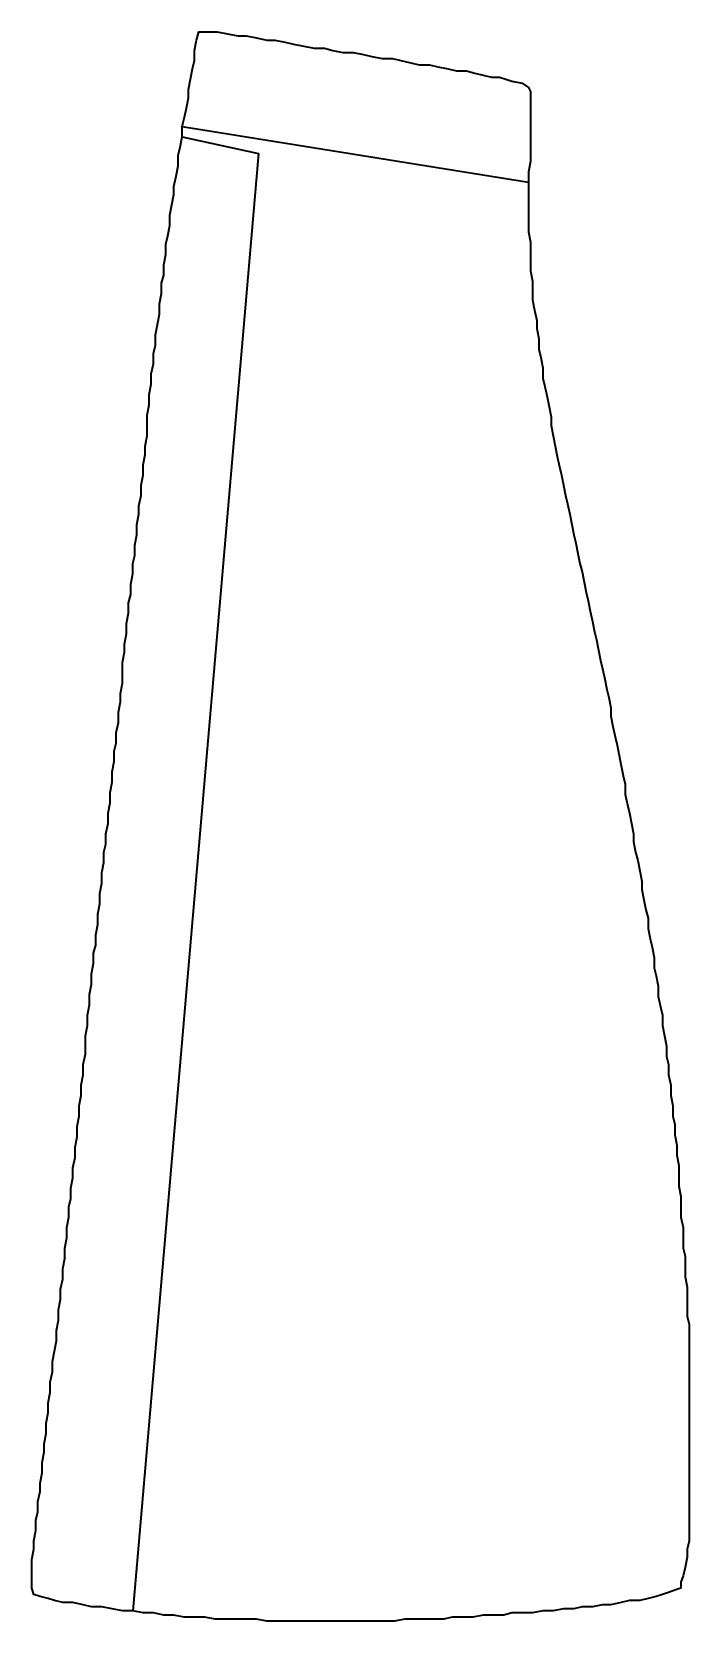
# Model space of a CAD drawing. Extents: x 0 to 319, y -771 to 0.
import ezdxf

# ---------------------------------------------------------------- set-up
doc = ezdxf.new("R2010")
doc.units = 0
doc.linetypes.add('Solid', pattern=[0])
doc.layers.add('zone_0_q3', color=7, linetype='Continuous')
doc.layers.add('zone_1_q2', color=7, linetype='Continuous')

msp = doc.modelspace()

# ---------------------------------------------------------------- linework, layer by layer
at = {"color": 40, "linetype": 'Solid', "lineweight": 35}
msp.add_lwpolyline([(86, 0), (90, 0), (95, -1), (100, -2), (104, -2), (109, -3), (114, -4), (118, -4), (123, -5), (127, -6), (132, -7), (137, -8), (142, -8), (146, -9), (151, -10), (156, -10), (161, -11), (165, -12), (170, -13), (175, -13), (179, -14), (184, -15), (188, -16), (193, -16), (197, -17), (202, -18), (206, -19), (211, -19), (215, -20), (219, -21), (223, -22), (227, -22), (230, -23), (233, -24), (238, -25), (241, -27), (242, -29), (242, -32), (242, -36), (242, -40), (242, -44), (242, -48), (242, -53), (242, -58), (242, -63), (241, -68), (241, -73), (241, -78), (241, -83), (241, -87), (241, -92), (241, -97), (242, -102), (242, -107), (242, -111), (242, -116), (243, -121), (243, -125), (243, -130), (244, -135), (245, -140), (245, -144), (246, -149), (246, -154), (247, -158), (248, -163), (248, -168), (249, -172), (250, -177), (251, -182), (252, -187), (252, -191), (253, -196), (254, -201), (255, -206), (256, -211), (257, -215), (258, -220), (259, -225), (260, -229), (261, -234), (262, -239), (263, -244), (264, -248), (265, -253), (266, -258), (267, -262), (268, -267), (269, -272), (270, -276), (271, -281), (272, -286), (273, -291), (274, -295), (275, -300), (276, -305), (277, -309), (278, -314), (279, -319), (280, -323), (281, -328), (281, -332), (282, -337), (283, -342), (284, -346), (285, -351), (286, -356), (287, -361), (288, -365), (288, -370), (289, -375), (290, -379), (291, -384), (292, -389), (292, -393), (293, -398), (294, -402), (295, -407), (296, -412), (296, -416), (297, -421), (298, -426), (299, -430), (299, -435), (300, -440), (301, -444), (302, -449), (302, -454), (303, -458), (304, -463), (304, -468), (305, -473), (306, -477), (306, -482), (307, -487), (308, -492), (308, -497), (309, -501), (309, -506), (310, -511), (310, -516), (311, -521), (311, -526), (312, -530), (312, -535), (313, -540), (313, -545), (314, -550), (314, -555), (314, -560), (315, -565), (315, -570), (315, -575), (316, -580), (316, -585), (316, -590), (317, -594), (317, -599), (317, -604), (318, -609), (318, -613), (318, -618), (318, -623), (319, -627), (319, -632), (319, -637), (319, -641), (319, -646), (319, -651), (319, -655), (319, -660), (319, -665), (319, -670), (319, -675), (319, -679), (319, -684), (319, -689), (319, -694), (319, -699), (319, -704), (319, -708), (319, -713), (319, -718), (319, -723), (319, -727), (319, -732), (318, -736), (318, -740), (317, -745), (316, -749), (315, -752), (315, -755), (312, -756), (309, -757), (306, -758), (303, -759), (299, -760), (295, -761), (290, -761), (286, -762), (281, -763), (277, -763), (272, -764), (267, -764), (263, -765), (258, -765), (253, -766), (248, -766), (243, -767), (238, -767), (233, -767), (229, -768), (224, -768), (219, -768), (214, -769), (209, -769), (204, -769), (200, -770), (195, -770), (190, -770), (185, -770), (181, -770), (176, -771), (171, -771), (167, -771), (162, -771), (157, -771), (152, -771), (148, -771), (143, -771), (138, -771), (134, -771), (129, -771), (124, -771), (119, -771), (114, -771), (109, -770), (104, -770), (99, -770), (94, -770), (89, -770), (84, -769), (79, -769), (74, -769), (69, -768), (64, -768), (59, -767), (54, -767), (49, -766), (44, -766), (39, -765), (34, -764), (29, -764), (25, -763), (20, -762), (15, -762), (11, -761), (8, -760), (4, -759), (1, -758), (0, -755), (0, -750), (0, -746), (0, -741), (1, -736), (1, -732), (2, -727), (2, -722), (3, -718), (3, -713), (4, -708), (4, -704), (5, -699), (5, -694), (6, -689), (6, -685), (7, -680), (7, -675), (8, -670), (8, -665), (9, -660), (9, -655), (10, -650), (10, -645), (11, -640), (12, -635), (12, -630), (13, -625), (13, -620), (14, -615), (14, -610), (15, -605), (15, -600), (16, -595), (16, -590), (17, -585), (17, -580), (18, -575), (18, -570), (19, -566), (19, -561), (20, -556), (20, -551), (21, -546), (21, -541), (22, -536), (22, -531), (23, -526), (23, -521), (24, -516), (24, -511), (25, -506), (25, -501), (26, -496), (26, -491), (26, -487), (27, -482), (27, -477), (28, -472), (28, -467), (29, -462), (29, -457), (30, -452), (30, -447), (31, -443), (31, -438), (32, -433), (32, -428), (33, -423), (33, -418), (34, -413), (34, -408), (35, -403), (35, -398), (36, -394), (36, -389), (37, -384), (37, -379), (38, -374), (38, -369), (39, -364), (39, -359), (40, -354), (40, -349), (41, -345), (41, -340), (42, -335), (42, -330), (43, -325), (43, -321), (44, -316), (44, -311), (44, -306), (45, -301), (45, -297), (46, -292), (46, -287), (47, -282), (47, -277), (48, -273), (48, -268), (49, -263), (49, -258), (50, -254), (50, -249), (51, -244), (51, -239), (52, -234), (52, -230), (53, -225), (53, -220), (54, -215), (54, -210), (55, -205), (55, -201), (56, -196), (56, -191), (56, -186), (57, -181), (57, -176), (58, -171), (58, -166), (59, -161), (59, -156), (60, -152), (60, -147), (61, -142), (62, -137), (62, -132), (63, -127), (63, -122), (64, -118), (64, -113), (65, -108), (65, -103), (66, -99), (67, -94), (67, -89), (68, -84), (69, -79), (69, -75), (70, -70), (71, -65), (71, -60), (72, -56), (73, -51), (73, -46), (74, -42), (75, -37), (76, -32), (76, -28), (77, -23), (78, -18), (79, -14), (79, -9), (80, -4), (81, 0), (86, 0)], close=True, dxfattribs=at)
at = {"layer": 'zone_0_q3', "color": 3, "linetype": 'Solid', "lineweight": 35}
msp.add_lwpolyline([(241, -73), (241, -78), (241, -83), (241, -87), (241, -92), (241, -97), (242, -102), (242, -107), (242, -111), (242, -116), (243, -121), (243, -125), (243, -130), (244, -135), (245, -140), (245, -144), (246, -149), (246, -154), (247, -158), (248, -163), (248, -168), (249, -172), (250, -177), (251, -182), (252, -187), (252, -191), (253, -196), (254, -201), (255, -206), (256, -211), (257, -215), (258, -220), (259, -225), (260, -229), (261, -234), (262, -239), (263, -244), (264, -248), (265, -253), (266, -258), (267, -262), (268, -267), (269, -272), (270, -276), (271, -281), (272, -286), (273, -291), (274, -295), (275, -300), (276, -305), (277, -309), (278, -314), (279, -319), (280, -323), (281, -328), (281, -332), (282, -337), (283, -342), (284, -346), (285, -351), (286, -356), (287, -361), (288, -365), (288, -370), (289, -375), (290, -379), (291, -384), (292, -389), (292, -393), (293, -398), (294, -402), (295, -407), (296, -412), (296, -416), (297, -421), (298, -426), (299, -430), (299, -435), (300, -440), (301, -444), (302, -449), (302, -454), (303, -458), (304, -463), (304, -468), (305, -473), (306, -477), (306, -482), (307, -487), (308, -492), (308, -497), (309, -501), (309, -506), (310, -511), (310, -516), (311, -521), (311, -526), (312, -530), (312, -535), (313, -540), (313, -545), (314, -550), (314, -555), (314, -560), (315, -565), (315, -570), (315, -575), (316, -580), (316, -585), (316, -590), (317, -594), (317, -599), (317, -604), (318, -609), (318, -613), (318, -618), (318, -623), (319, -627), (319, -632), (319, -637), (319, -641), (319, -646), (319, -651), (319, -655), (319, -660), (319, -665), (319, -670), (319, -675), (319, -679), (319, -684), (319, -689), (319, -694), (319, -699), (319, -704), (319, -708), (319, -713), (319, -718), (319, -723), (319, -727), (319, -732), (318, -736), (318, -740), (317, -745), (316, -749), (315, -752), (315, -755), (312, -756), (309, -757), (306, -758), (303, -759), (299, -760), (295, -761), (290, -761), (286, -762), (281, -763), (277, -763), (272, -764), (267, -764), (263, -765), (258, -765), (253, -766), (248, -766), (243, -767), (238, -767), (233, -767), (229, -768), (224, -768), (219, -768), (214, -769), (209, -769), (204, -769), (200, -770), (195, -770), (190, -770), (185, -770), (181, -770), (176, -771), (171, -771), (167, -771), (162, -771), (157, -771), (152, -771), (148, -771), (143, -771), (138, -771), (134, -771), (129, -771), (124, -771), (119, -771), (114, -771), (109, -770), (104, -770), (99, -770), (94, -770), (89, -770), (84, -769), (79, -769), (74, -769), (69, -768), (64, -768), (59, -767), (54, -767), (49, -766), (44, -766), (39, -765), (34, -764), (29, -764), (25, -763), (20, -762), (15, -762), (11, -761), (8, -760), (4, -759), (1, -758), (0, -755), (0, -750), (0, -746), (0, -741), (1, -736), (1, -732), (2, -727), (2, -722), (3, -718), (3, -713), (4, -708), (4, -704), (5, -699), (5, -694), (6, -689), (6, -685), (7, -680), (7, -675), (8, -670), (8, -665), (9, -660), (9, -655), (10, -650), (10, -645), (11, -640), (12, -635), (12, -630), (13, -625), (13, -620), (14, -615), (14, -610), (15, -605), (15, -600), (16, -595), (16, -590), (17, -585), (17, -580), (18, -575), (18, -570), (19, -566), (19, -561), (20, -556), (20, -551), (21, -546), (21, -541), (22, -536), (22, -531), (23, -526), (23, -521), (24, -516), (24, -511), (25, -506), (25, -501), (26, -496), (26, -491), (26, -487), (27, -482), (27, -477), (28, -472), (28, -467), (29, -462), (29, -457), (30, -452), (30, -447), (31, -443), (31, -438), (32, -433), (32, -428), (33, -423), (33, -418), (34, -413), (34, -408), (35, -403), (35, -398), (36, -394), (36, -389), (37, -384), (37, -379), (38, -374), (38, -369), (39, -364), (39, -359), (40, -354), (40, -349), (41, -345), (41, -340), (42, -335), (42, -330), (43, -325), (43, -321), (44, -316), (44, -311), (44, -306), (45, -301), (45, -297), (46, -292), (46, -287), (47, -282), (47, -277), (48, -273), (48, -268), (49, -263), (49, -258), (50, -254), (50, -249), (51, -244), (51, -239), (52, -234), (52, -230), (53, -225), (53, -220), (54, -215), (54, -210), (55, -205), (55, -201), (56, -196), (56, -191), (56, -186), (57, -181), (57, -176), (58, -171), (58, -166), (59, -161), (59, -156), (60, -152), (60, -147), (61, -142), (62, -137), (62, -132), (63, -127), (63, -122), (64, -118), (64, -113), (65, -108), (65, -103), (66, -99), (67, -94), (67, -89), (68, -84), (69, -79), (69, -75), (70, -70), (71, -65), (71, -60), (72, -56), (73, -51), (73, -46), (241, -73)], close=True, dxfattribs=at)
at = {"layer": 'zone_1_q2', "color": 2, "linetype": 'Solid', "lineweight": 35}
msp.add_lwpolyline([(110, -59), (49, -766), (44, -766), (39, -765), (34, -764), (29, -764), (25, -763), (20, -762), (15, -762), (11, -761), (8, -760), (4, -759), (1, -758), (0, -755), (0, -750), (0, -746), (0, -741), (1, -736), (1, -732), (2, -727), (2, -722), (3, -718), (3, -713), (4, -708), (4, -704), (5, -699), (5, -694), (6, -689), (6, -685), (7, -680), (7, -675), (8, -670), (8, -665), (9, -660), (9, -655), (10, -650), (10, -645), (11, -640), (12, -635), (12, -630), (13, -625), (13, -620), (14, -615), (14, -610), (15, -605), (15, -600), (16, -595), (16, -590), (17, -585), (17, -580), (18, -575), (18, -570), (19, -566), (19, -561), (20, -556), (20, -551), (21, -546), (21, -541), (22, -536), (22, -531), (23, -526), (23, -521), (24, -516), (24, -511), (25, -506), (25, -501), (26, -496), (26, -491), (26, -487), (27, -482), (27, -477), (28, -472), (28, -467), (29, -462), (29, -457), (30, -452), (30, -447), (31, -443), (31, -438), (32, -433), (32, -428), (33, -423), (33, -418), (34, -413), (34, -408), (35, -403), (35, -398), (36, -394), (36, -389), (37, -384), (37, -379), (38, -374), (38, -369), (39, -364), (39, -359), (40, -354), (40, -349), (41, -345), (41, -340), (42, -335), (42, -330), (43, -325), (43, -321), (44, -316), (44, -311), (44, -306), (45, -301), (45, -297), (46, -292), (46, -287), (47, -282), (47, -277), (48, -273), (48, -268), (49, -263), (49, -258), (50, -254), (50, -249), (51, -244), (51, -239), (52, -234), (52, -230), (53, -225), (53, -220), (54, -215), (54, -210), (55, -205), (55, -201), (56, -196), (56, -191), (56, -186), (57, -181), (57, -176), (58, -171), (58, -166), (59, -161), (59, -156), (60, -152), (60, -147), (61, -142), (62, -137), (62, -132), (63, -127), (63, -122), (64, -118), (64, -113), (65, -108), (65, -103), (66, -99), (67, -94), (67, -89), (68, -84), (69, -79), (69, -75), (70, -70), (71, -65), (71, -60), (72, -56), (73, -51), (110, -59)], close=True, dxfattribs=at)

doc.saveas('drawing.dxf')
